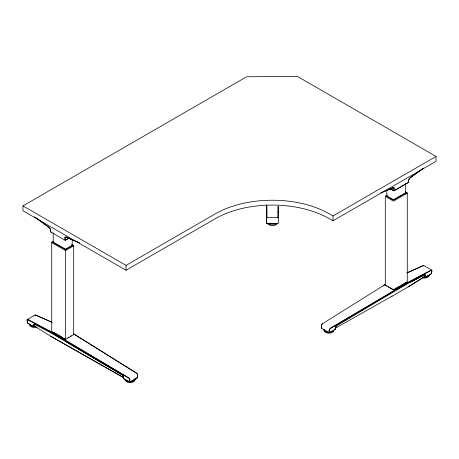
<?xml version="1.0" encoding="UTF-8"?>
<svg xmlns="http://www.w3.org/2000/svg" width="459" height="459" viewBox="0 0 459 459"><rect width="100%" height="100%" fill="white"/><g stroke="black" fill="none" stroke-linecap="round" stroke-linejoin="round"><path stroke-width="0.69" d="M73.417 333.733L136.598 373.207L137.493 374.395L137.212 377.9L130.035 382.043C128.968 381.796 130.448 378.83 128.847 378.147L49.371 331.266L27.701 319.751L27.133 319.889L27.46 323.033L33.455 326.613L33.736 324.329M277.919 206.343L278.366 206.619L278.366 223.275L277.873 223.522L266.478 223.246L266.656 206.424M408.108 286.932L424.483 276.748L424.615 275.01M130.035 382.043L129.799 378.836M33.272 326.504L33.283 324.576L34.121 324.071L49.572 332.092L122.421 375.026L123.287 376.317L123.804 378.773L129.851 382.129L137.212 377.9M34.517 326.188L33.914 326.039L34.012 324.341L34.781 324.008M390.184 188.764L393.925 190.841L394.206 190.651L394.442 188.11L394.292 187.639L393.478 187.536L381.004 192.832M321.518 324.949L321.793 328.455L329.155 332.689L335.34 329.246L336.166 326.142M335.311 327.657L335.495 326.464M424.305 276.461L425.545 277.173L431.54 273.593L431.867 270.449L431.299 270.311L409.64 281.82L330.159 328.707L329.281 330.233L329.332 332.603M335.202 329.315L335.868 326.504M393.925 190.841L408.269 182.533L408.739 179.853L410.025 177.983L423.519 168.201M34.878 315.149L27.184 319.596L27.075 320.216L27.643 323.119L33.455 326.613M408.309 181.483L409.13 178.729M65.488 237.183L65.517 240.074L69.211 238.083M49.371 331.266L49.492 330.905L28.079 319.533L27.184 319.596M386.771 190.152L386.857 196.01L393.472 199.694L405.704 192.769L405.572 192.304M34.953 315.815L35.159 315.253M73.268 245.829L72.097 245.026M52.682 241.847L52.705 242.22L65.207 249.438L65.844 249.426L72.729 245.45L72.706 245.077M72.229 239.604L72.161 245.456L65.528 249.151L53.296 242.22L53.267 241.847M386.266 195.637L386.289 196.004L393.174 199.981L393.816 199.969L406.29 192.763L406.158 192.298M424.483 276.748L425.086 276.605L424.793 274.7M34.5 324.22L34.385 326.079L50.903 336.378L123.482 377.562M71.805 244.538L73.629 245.594L73.589 245.967L65.528 250.488L51.833 242.708L51.873 242.289L53.651 241.262M73.692 245.76L73.692 334.663L65.528 339.39L51.718 331.398L51.718 242.495M405.417 191.845L407.196 192.872L407.173 193.256L393.77 200.99L393.116 200.962L385.29 196.309L387.459 194.949M407.271 193.061L407.271 281.964L393.478 289.927L385.29 285.211L385.29 196.309M424.959 276.857L425.545 277.173L431.357 273.684L431.925 270.776L431.816 270.156L423.703 265.509L407.087 272.807M137.034 377.986L137.648 375.101L136.977 373.454L73.572 333.813M49.836 331.536L50.048 331.214L65.717 340.268L129.381 378.193M266.478 212.339L267.023 212.058M336.074 326.142L393.036 292.119M277.741 223.367L267.104 223.384M321.891 324.284L322.407 323.761M278.366 217.56L266.478 217.526M409.703 178.149L423.278 168.218M383.087 285.768L385.445 284.368M424.615 276.645L408.344 286.749L391.946 296.262M336.849 325.006L338.082 324.272M342.403 321.713L343.636 320.984M345.484 319.883L346.717 319.154M348.57 318.058L350.418 316.962M354.738 314.398L355.972 313.669M357.819 312.573L359.053 311.839M360.906 310.743L362.753 309.647M373.242 303.428L375.089 302.332M376.323 301.603L377.556 300.869M378.79 300.14L380.643 299.044M381.877 298.31L383.11 297.581M384.958 296.485L386.191 295.751M388.044 294.655L389.892 293.559M22.95 205.896L246.638 76.751L296.933 76.498L298.011 76.751L436.05 156.45L436.05 161.298L332.999 220.79L328.908 218.432A80.807 46.652 0 0 0 216.619 217.933L126.013 270.248L22.95 210.744L22.95 205.896L126.013 265.4L216.619 213.085A80.807 46.652 0 0 1 328.908 213.59L332.999 215.942L436.05 156.45M67.984 337.784L69.16 337.107M70.336 336.424L71.506 335.747M394.206 190.651L408.269 182.533M386.903 195.574L385.726 196.372M385.594 284.287L322.029 324.008L321.357 325.661L321.793 328.455M393.535 289.704L397.173 287.604M398.389 286.898L399.605 286.198M400.816 285.498L406.886 281.992M396.662 289.612L398.504 288.55M402.187 286.422L405.876 284.293M392.755 292.297L409.439 282.646L424.65 274.734L425.361 275.119L425.361 277.064M335.219 328.254L392.124 296.112M34.368 216.837L48.987 227.429L50.272 229.299L50.742 231.979L65.086 240.286L68.827 238.21M410.466 281.837L419.606 277.024M422.653 275.423L423.869 274.78M410.782 281.562L416.887 278.383M421.775 275.842L424.219 274.574M409.439 282.646L424.879 274.637L425.717 275.136L425.728 277.064M33.639 326.504L34.041 326.297M406.926 272.916L423.169 265.618L423.841 265.813M380.976 192.814L393.07 187.754M277.815 217.6L277.965 206.619M431.437 269.972L408.969 281.769L330.187 328.248L328.971 330.216L329.155 332.689M266.656 206.447L267.023 206.338M65.637 339.138L63.652 338.111M33.914 324.192L34.35 324.174M33.914 326.039L34.385 326.079M35.297 314.949L51.93 322.252M35.527 315L52.079 322.361M267.023 217.6L266.874 206.625M277.919 212.058L278.366 212.333M65.941 237.2L79.309 242.794M79.321 242.84L65.539 236.982L64.719 237.085L64.576 237.555L65.086 240.286M392.313 187.611L393.627 188.167L393.495 190.628L390.425 188.896M392.325 187.565L393.627 188.167L393.524 187.737M334.938 328.833L335.345 329.034M41.505 327.508L42.727 328.145M47.621 330.692L50.065 331.966M49.492 330.905L50.048 331.214M65.976 341.565L122.295 374.98L123.328 376.564L123.666 378.692L129.673 382.043M123.787 377.694L50.668 336.195M405.676 192.315L406.846 192.992M386.903 285.951L385.686 285.182M388.079 286.634L393.363 289.681M53.932 332.5L60.009 336.005M61.219 336.705L62.435 337.405M54.982 334.8L58.666 336.929M60.508 337.996L61.735 338.702M66.555 341.588L70.25 343.768M71.484 344.497L73.331 345.593M74.565 346.321L75.792 347.05M77.026 347.779L78.873 348.869M80.107 349.597L81.954 350.687M83.802 351.783L85.035 352.512M86.883 353.602L88.117 354.331M89.344 355.059L91.192 356.15M92.425 356.878L96.74 359.431M98.587 360.522L99.815 361.25M101.663 362.34L102.896 363.069M104.744 364.165L105.977 364.894M107.211 365.622L109.058 366.712M110.906 367.802L112.139 368.531M116.448 371.084L117.682 371.813M119.529 372.903L120.763 373.632M74.668 346.293L75.901 347.027M77.755 348.123L78.988 348.851M80.222 349.586L82.069 350.682M87.003 353.608L88.237 354.337M90.09 355.438L91.324 356.167M92.557 356.895L94.405 357.997M96.258 359.093L97.492 359.822M99.339 360.917L100.573 361.652M101.806 362.38L103.04 363.115M114.142 369.696L115.375 370.424M117.223 371.52L118.456 372.255M119.69 372.983L121.543 374.079M50.742 231.979L51.23 232.283M35.171 217.25L49.308 227.595M49.882 228.175L50.289 228.898M50.427 229.575L50.702 230.929M123.511 375.904L123.695 377.097M405.704 183.554L405.704 192.769M332.999 215.942L332.999 220.79M266.633 204.812L266.633 223.43M126.013 265.4L126.013 270.248M65.528 250.488L65.528 339.39M53.198 232.811L53.198 242.025M37.133 327.129A4.992 2.88 0 0 1 31.958 327.066A4.992 2.88 0 0 1 29.674 324.381M35.928 326.607A4.986 2.88 0 0 1 29.824 324.57M134.871 378.979A4.992 2.88 0 0 1 130.482 382.594A4.992 2.88 0 0 1 125.083 379.467M135.021 378.652A4.986 2.88 0 0 1 130.924 381.745A4.986 2.88 0 0 1 125.238 379.656M429.188 275.125A4.986 2.88 0 0 1 423.078 277.161M429.343 274.935A4.992 2.88 0 0 1 423.078 277.976M333.779 330.21A4.986 2.88 0 0 1 328.093 332.299A4.986 2.88 0 0 1 323.997 329.206M333.934 330.021A4.992 2.88 0 0 1 328.535 333.142A4.992 2.88 0 0 1 324.146 329.528M276.966 223.137A4.986 2.88 0 0 1 272.445 224.801A4.986 2.88 0 0 1 267.918 223.137M277.265 223.481A4.992 2.88 0 0 1 272.445 225.616A4.992 2.88 0 0 1 267.626 223.481M66.687 237.01L65.385 237.613L66.698 237.056"/></g></svg>
